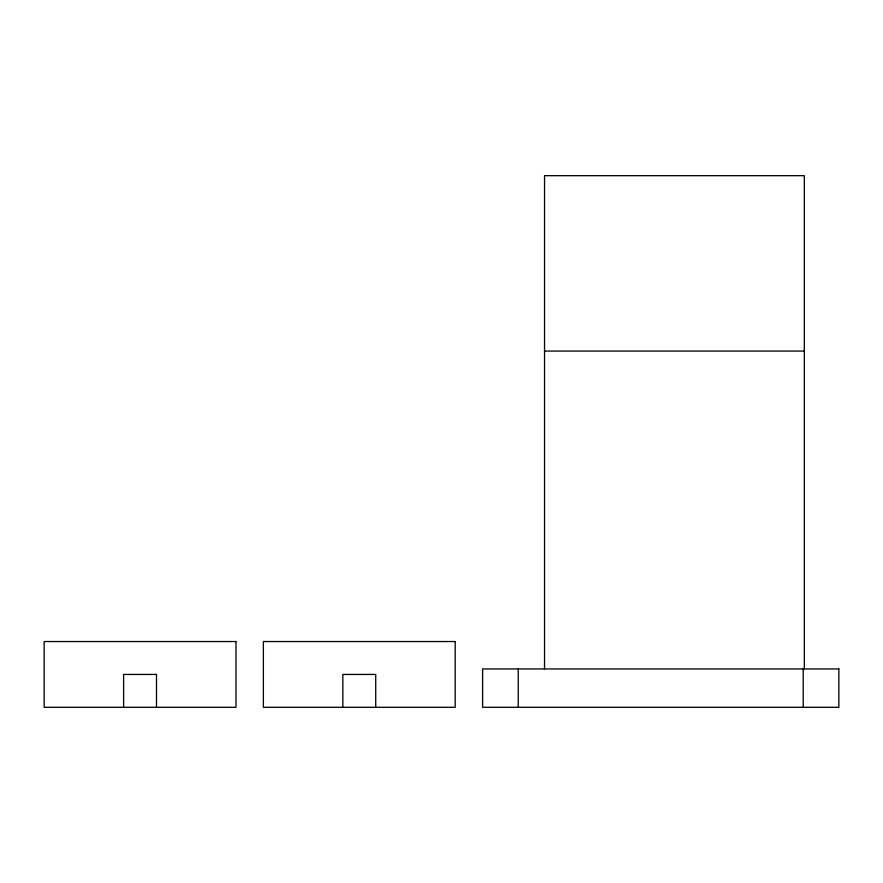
<?xml version="1.0" encoding="UTF-8"?>
<svg xmlns="http://www.w3.org/2000/svg" width="883" height="883" viewBox="0 0 883 883"><rect width="100%" height="100%" fill="white"/><g stroke="black" fill="none" stroke-linecap="round" stroke-linejoin="round"><path stroke-width="1.32" d="M544.535 351.07L804.325 351.07M804.325 668.95L804.325 175.684L544.535 175.684L544.535 668.95M803.21 668.95L803.21 707.316M518.233 668.95L518.233 707.316M375.728 707.316L375.728 674.424L342.847 674.424L342.847 707.316M156.501 707.316L156.501 674.424L123.62 674.424L123.62 707.316M235.971 641.544L44.15 641.544L44.15 707.316L235.971 707.316L235.971 641.544M455.198 641.544L263.377 641.544L263.377 707.316L455.198 707.316L455.198 641.544M838.85 668.95L482.604 668.95L482.604 707.316L838.85 707.316L838.85 668.95"/></g></svg>
